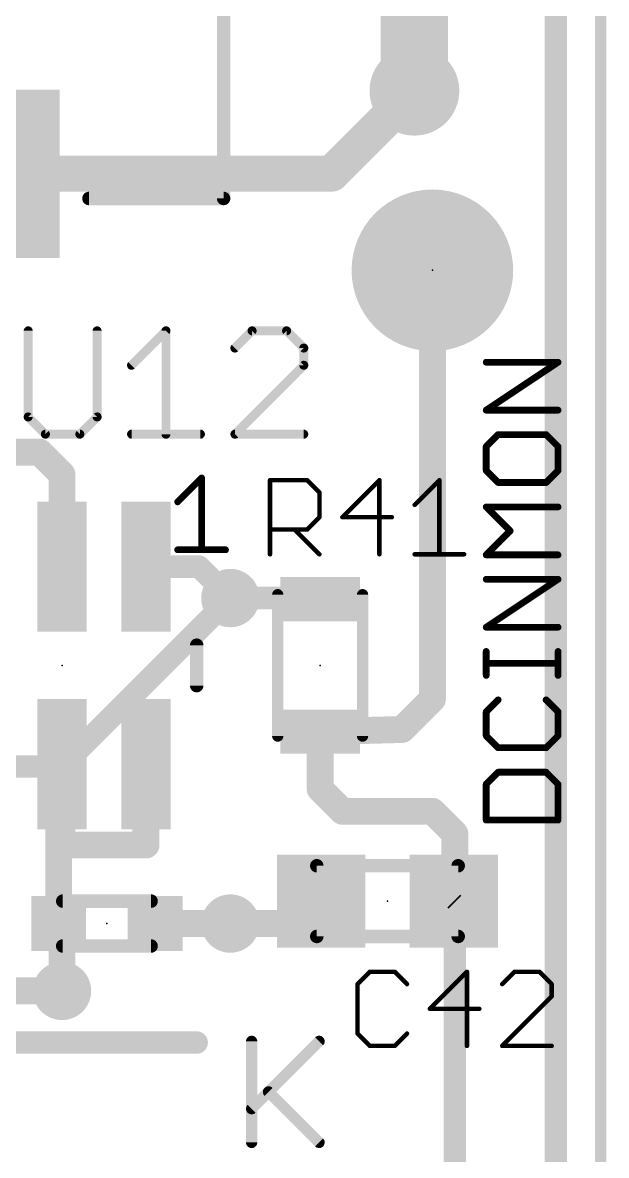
# Model space of a CAD drawing. Extents: x -19 to 124, y 0 to 88.
# Drawn here: x 95.06 to 101.66, y 58.97 to 71.79 of the extents above; entities that cross this region are included whole.
import ezdxf

# ---------------------------------------------------------------- set-up
doc = ezdxf.new("R2010")
doc.units = 0
for name, color, linetype in [('1', 12, 'CONTINUOUS'), ('16', 132, 'CONTINUOUS'), ('17', 110, 'CONTINUOUS'), ('18', 110, 'CONTINUOUS'), ('2', 110, 'CONTINUOUS'), ('20', 53, 'CONTINUOUS'), ('21', 253, 'CONTINUOUS'), ('23', 53, 'CONTINUOUS'), ('25', 253, 'CONTINUOUS')]:
    doc.layers.add(name, color=color, linetype=linetype)

# ---------------------------------------------------------------- blocks, each defined once
blk = doc.blocks.new('RECT')
blk.add_solid([(-0.5, -0.5), (0.5, -0.5), (-0.5, 0.5), (0.5, 0.5)])
blk = doc.blocks.new('ROUNDP')
at = {"const_width": 0.5}
blk.add_lwpolyline([(0, -0.25, 1), (0, 0.25, 1), (0, -0.25)], format="xyb", dxfattribs=at)
blk = doc.blocks.new('ROUNDV')
at = {"const_width": 0.5}
blk.add_lwpolyline([(0, -0.25, 1), (0, 0.25, 1), (0, -0.25)], format="xyb", dxfattribs=at)

msp = doc.modelspace()

# ---------------------------------------------------------------- linework, layer by layer
at = {"layer": '1'}
for points, const_width in [([(99.4918, 72.5092), (99.4918, 71.0184)], 0.762), ([(98.552, 70.0786), (99.4918, 71.0184)], 0.4064), ([(94.9452, 70.0786), (98.552, 70.0786)], 0.4064), ([(99.695, 64.135), (99.695, 68.9864)], 0.3048), ([(95.25, 66.929), (92.583, 66.929)], 0.3048), ([(95.504, 66.675), (95.25, 66.929)], 0.3048), ([(95.504, 65.6336), (95.504, 66.675)], 0.3048), ([(96.454, 65.6336), (97.0534, 65.6336)], 0.254), ([(97.0534, 65.6336), (97.409, 65.278)], 0.254), ([(97.409, 65.278), (98.388, 65.278)], 0.254), ([(98.388, 65.278), (98.425, 65.266)], 0.254), ([(99.351, 63.791), (99.695, 64.135)], 0.3048), ([(98.425, 63.766), (99.351, 63.791)], 0.3048), ([(98.425, 63.766), (98.425, 63.119)], 0.3048), ([(95.4659, 61.595), (95.4659, 63.3984)], 0.3048), ([(95.4659, 63.3984), (95.504, 63.3984)], 0.3048), ([(95.504, 62.484), (95.504, 63.3984)], 0.3048), ([(96.454, 63.3984), (96.454, 62.484)], 0.3048), ([(98.425, 63.119), (98.679, 62.865)], 0.3048), ([(98.679, 62.865), (99.695, 62.865)], 0.3048), ([(99.695, 62.865), (99.949, 62.611)], 0.3048), ([(99.949, 62.611), (99.949, 61.861)], 0.3048), ([(96.454, 62.484), (95.504, 62.484)], 0.3048), ([(98.183, 61.595), (98.437, 61.849)], 0.3048), ([(99.949, 61.861), (99.937, 61.849)], 0.3048), ([(99.949, 56.388), (99.949, 61.837)], 0.254), ([(99.949, 61.837), (99.937, 61.849)], 0.2032), ([(95.4659, 61.595), (95.504, 61.5569)], 0.3048), ([(95.504, 61.5569), (95.504, 60.833)], 0.3048), ([(96.5581, 61.595), (97.409, 61.595)], 0.3048), ([(97.409, 61.595), (98.183, 61.595)], 0.3048)]:
    msp.add_lwpolyline(points, dxfattribs=dict(at, const_width=const_width))
for points, const_width in [([(99.3013, 71.0184, 1), (99.6823, 71.0184)], 0.381), ([(99.5636, 70.9466, 1), (99.42, 71.0902)], 0.2032), ([(98.4802, 70.1504, 1), (98.6238, 70.0068)], 0.2032), ([(98.552, 69.977, 1), (98.552, 70.1802)], 0.2032), ([(99.7712, 68.9864, 1), (99.6188, 68.9864)], 0.1524), ([(95.3039, 66.9829, 1), (95.1961, 66.8751)], 0.1524), ([(95.25, 66.8528, 1), (95.25, 67.0052)], 0.1524), ([(95.5802, 66.675, 1), (95.4278, 66.675)], 0.1524), ([(95.4501, 66.6211, 1), (95.5579, 66.7289)], 0.1524), ([(96.454, 65.6971, 1), (96.454, 65.5701)], 0.127), ([(97.0983, 65.6785, 1), (97.0085, 65.5887)], 0.127), ([(97.0534, 65.5701, 1), (97.0534, 65.6971)], 0.127), ([(95.4278, 65.6336, 1), (95.5802, 65.6336)], 0.1524), ([(97.409, 65.3415, 1), (97.409, 65.2145)], 0.127), ([(97.3641, 65.2331, 1), (97.4539, 65.3229)], 0.127), ([(98.4076, 65.3384, 1), (98.3684, 65.2176)], 0.127), ([(98.388, 65.2145, 1), (98.388, 65.3415)], 0.127), ([(98.4054, 65.2056, 1), (98.4446, 65.3264)], 0.127), ([(99.6188, 64.135, 1), (99.7712, 64.135)], 0.1524), ([(99.7489, 64.0811, 1), (99.6411, 64.1889)], 0.1524), ([(98.4229, 63.8422, 1), (98.4271, 63.6898)], 0.1524), ([(98.5012, 63.766, 1), (98.3488, 63.766)], 0.1524), ([(99.2971, 63.8449, 1), (99.4049, 63.7371)], 0.1524), ([(99.3531, 63.7148, 1), (99.3489, 63.8672)], 0.1524), ([(95.5421, 63.3984, 1), (95.3897, 63.3984)], 0.1524), ([(95.4659, 63.4746, 1), (95.4659, 63.3222)], 0.1524), ([(95.5802, 63.3984, 1), (95.4278, 63.3984)], 0.1524), ([(95.504, 63.3222, 1), (95.504, 63.4746)], 0.1524), ([(96.5302, 63.3984, 1), (96.3778, 63.3984)], 0.1524), ([(98.4789, 63.1729, 1), (98.3711, 63.0651)], 0.1524), ([(98.3488, 63.119, 1), (98.5012, 63.119)], 0.1524), ([(98.679, 62.9412, 1), (98.679, 62.7888)], 0.1524), ([(98.6251, 62.8111, 1), (98.7329, 62.9189)], 0.1524), ([(99.7489, 62.9189, 1), (99.6411, 62.8111)], 0.1524), ([(99.695, 62.7888, 1), (99.695, 62.9412)], 0.1524), ([(100.0252, 62.611, 1), (99.8728, 62.611)], 0.1524), ([(99.8951, 62.5571, 1), (100.0029, 62.6649)], 0.1524), ([(95.504, 62.5602, 1), (95.504, 62.4078)], 0.1524), ([(95.4278, 62.484, 1), (95.5802, 62.484)], 0.1524), ([(96.3778, 62.484, 1), (96.5302, 62.484)], 0.1524), ([(96.454, 62.4078, 1), (96.454, 62.5602)], 0.1524), ([(98.4909, 61.7951, 1), (98.3831, 61.9029)], 0.1524), ([(99.8831, 61.9029, 1), (99.9909, 61.7951)], 0.1524), ([(99.8728, 61.861, 1), (100.0252, 61.861)], 0.1524), ([(100.0029, 61.8071, 1), (99.8951, 61.9149)], 0.1524), ([(100.0125, 61.837, 1), (99.8855, 61.837)], 0.127), ([(99.9729, 61.8849, 1), (99.9011, 61.8131)], 0.1016), ([(99.9131, 61.8011, 1), (99.9849, 61.8729)], 0.1016), ([(95.5198, 61.6489, 1), (95.412, 61.5411)], 0.1524), ([(95.3897, 61.595, 1), (95.5421, 61.595)], 0.1524), ([(95.5802, 61.5569, 1), (95.4278, 61.5569)], 0.1524), ([(95.4501, 61.503, 1), (95.5579, 61.6108)], 0.1524), ([(96.5581, 61.6712, 1), (96.5581, 61.5188)], 0.1524), ([(97.409, 61.6712, 1), (97.409, 61.5188)], 0.1524), ([(97.409, 61.5188, 1), (97.409, 61.6712)], 0.1524), ([(98.1291, 61.6489, 1), (98.2369, 61.5411)], 0.1524), ([(98.183, 61.5188, 1), (98.183, 61.6712)], 0.1524), ([(95.4278, 60.833, 1), (95.5802, 60.833)], 0.1524)]:
    msp.add_lwpolyline(points, format="xyb", dxfattribs=dict(at, const_width=const_width))
at = {"layer": '16'}
for points, const_width in [([(95.504, 63.373), (97.409, 65.278)], 0.254), ([(93.726, 63.373), (95.504, 63.373)], 0.254), ([(95.504, 60.833), (59.055, 60.833)], 0.3048)]:
    msp.add_lwpolyline(points, dxfattribs=dict(at, const_width=const_width))
for points, const_width in [([(97.4539, 65.2331, 1), (97.3641, 65.3229)], 0.127), ([(95.4591, 63.4179, 1), (95.5489, 63.3281)], 0.127), ([(95.504, 63.3095, 1), (95.504, 63.4365)], 0.127), ([(95.504, 60.7568, 1), (95.504, 60.9092)], 0.1524)]:
    msp.add_lwpolyline(points, format="xyb", dxfattribs=dict(at, const_width=const_width))
at = {"layer": '2', "const_width": 0.254}
msp.add_lwpolyline([(101.092, 32.258), (101.092, 82.042)], dxfattribs=at)
at = {"layer": '20', "const_width": 0.127}
msp.add_lwpolyline([(101.6, 82.55), (101.6, 31.75)], dxfattribs=at)
at = {"layer": '21'}
for points, const_width in [([(97.3328, 69.7992), (97.3328, 73.9394)], 0.1524), ([(95.8088, 69.7992), (97.3328, 69.7992)], 0.1524), ([(96.8121, 66.3664), (97.0833, 66.6376)], 0.0762), ([(97.0833, 66.6376), (97.0833, 65.8241)], 0.0762), ([(96.8121, 65.8241), (97.3544, 65.8241)], 0.0762), ([(97.945, 65.316), (97.945, 63.716)], 0.127), ([(98.905, 63.716), (98.905, 65.316)], 0.127), ([(97.028, 64.2874), (97.028, 64.7446)], 0.1524), ([(99.987, 62.249), (98.387, 62.249)], 0.1524), ([(98.387, 62.249), (98.387, 61.449)], 0.1524), ([(99.987, 61.449), (99.987, 62.249)], 0.1524), ([(96.512, 61.849), (95.512, 61.849)], 0.1524), ([(98.387, 61.449), (99.987, 61.449)], 0.1524), ([(95.512, 61.341), (96.512, 61.341)], 0.1524), ([(97.028, 60.2488), (89.916, 60.2488)], 0.254), ([(97.6498, 60.2625), (97.6498, 59.1185)], 0.127), ([(97.6498, 59.4998), (98.4125, 60.2625)], 0.127), ([(97.8405, 59.6905), (98.4125, 59.1185)], 0.127)]:
    msp.add_lwpolyline(points, dxfattribs=dict(at, const_width=const_width))
for points, const_width in [([(95.8088, 69.8373, 1), (95.8088, 69.7611)], 0.0762), ([(97.3328, 69.7611, 1), (97.3328, 69.8373)], 0.0762), ([(97.2947, 69.7992, 1), (97.3709, 69.7992)], 0.0762), ([(97.1023, 66.6376, 1), (97.0642, 66.6376)], 0.0381), ([(97.0967, 66.6241, 1), (97.0698, 66.6511)], 0.0381), ([(96.7986, 66.3799, 1), (96.8256, 66.353)], 0.0381), ([(96.8121, 65.8431, 1), (96.8121, 65.8051)], 0.0381), ([(97.0642, 65.8241, 1), (97.1023, 65.8241)], 0.0381), ([(97.3544, 65.8051, 1), (97.3544, 65.8431)], 0.0381), ([(97.9768, 65.316, 1), (97.9133, 65.316)], 0.0635), ([(98.9368, 65.316, 1), (98.8732, 65.316)], 0.0635), ([(97.0661, 64.7446, 1), (96.9899, 64.7446)], 0.0762), ([(96.9899, 64.2874, 1), (97.0661, 64.2874)], 0.0762), ([(97.9133, 63.716, 1), (97.9768, 63.716)], 0.0635), ([(98.8732, 63.716, 1), (98.9368, 63.716)], 0.0635), ([(98.387, 62.2871, 1), (98.387, 62.2109)], 0.0762), ([(98.4251, 62.249, 1), (98.3489, 62.249)], 0.0762), ([(100.0251, 62.249, 1), (99.9489, 62.249)], 0.0762), ([(99.987, 62.2109, 1), (99.987, 62.2871)], 0.0762), ([(95.512, 61.8871, 1), (95.512, 61.8109)], 0.0762), ([(96.512, 61.8109, 1), (96.512, 61.8871)], 0.0762), ([(98.387, 61.4871, 1), (98.387, 61.4109)], 0.0762), ([(99.987, 61.4109, 1), (99.987, 61.4871)], 0.0762), ([(95.512, 61.3791, 1), (95.512, 61.3029)], 0.0762), ([(96.512, 61.3029, 1), (96.512, 61.3791)], 0.0762), ([(98.3489, 61.449, 1), (98.4251, 61.449)], 0.0762), ([(99.9489, 61.449, 1), (100.0251, 61.449)], 0.0762), ([(97.028, 60.1853, 1), (97.028, 60.3123)], 0.127), ([(97.6816, 60.2625, 1), (97.6181, 60.2625)], 0.0635), ([(98.4349, 60.24, 1), (98.39, 60.2849)], 0.0635), ([(97.8629, 59.7129, 1), (97.818, 59.668)], 0.0635), ([(97.6274, 59.5223, 1), (97.6723, 59.4774)], 0.0635), ([(97.6181, 59.1185, 1), (97.6816, 59.1185)], 0.0635), ([(98.39, 59.096, 1), (98.4349, 59.141)], 0.0635)]:
    msp.add_lwpolyline(points, format="xyb", dxfattribs=dict(at, const_width=const_width))
at = {"layer": '23'}
for p in [(99.695, 68.9864), (95.504, 64.516), (98.425, 64.516), (99.187, 61.849), (96.012, 61.595)]:
    msp.add_point(p, dxfattribs=at)
at = {"layer": '25'}
for points, const_width in [([(95.1215, 68.3016), (95.1215, 67.3271)], 0.1016), ([(95.9011, 67.3271), (95.9011, 68.3016)], 0.1016), ([(96.2909, 67.9118), (96.6807, 68.3016)], 0.1016), ([(96.6807, 68.3016), (96.6807, 67.1322)], 0.1016), ([(97.6552, 68.3016), (97.4603, 68.1067)], 0.1016), ([(98.045, 68.3016), (97.6552, 68.3016)], 0.1016), ([(98.2399, 68.1067), (98.045, 68.3016)], 0.1016), ([(98.2399, 67.9118), (98.2399, 68.1067)], 0.1016), ([(97.4603, 67.1322), (98.2399, 67.9118)], 0.1016), ([(100.3039, 67.4039), (101.1174, 67.9462)], 0.0762), ([(101.1174, 67.9462), (100.3039, 67.9462)], 0.0762), ([(101.1174, 67.4039), (100.3039, 67.4039)], 0.0762), ([(95.1215, 67.3271), (95.3164, 67.1322)], 0.1016), ([(95.7062, 67.1322), (95.9011, 67.3271)], 0.1016), ([(95.3164, 67.1322), (95.7062, 67.1322)], 0.1016), ([(96.2909, 67.1322), (97.0705, 67.1322)], 0.1016), ([(98.2399, 67.1322), (97.4603, 67.1322)], 0.1016), ([(100.4395, 67.1277), (100.3039, 66.9921)], 0.0762), ([(100.9818, 67.1277), (100.4395, 67.1277)], 0.0762), ([(101.1174, 66.9921), (100.9818, 67.1277)], 0.0762), ([(100.3039, 66.9921), (100.3039, 66.7209)], 0.0762), ([(101.1174, 66.7209), (101.1174, 66.9921)], 0.0762), ([(100.3039, 66.7209), (100.4395, 66.5853)], 0.0762), ([(100.9818, 66.5853), (101.1174, 66.7209)], 0.0762), ([(97.8575, 65.7733), (97.8575, 66.6122)], 0.0508), ([(97.8575, 66.6122), (98.277, 66.6122)], 0.0508), ([(98.277, 66.6122), (98.4168, 66.4724)], 0.0508), ([(99.0956, 66.6122), (98.6761, 66.1928)], 0.0508), ([(99.0956, 65.7733), (99.0956, 66.6122)], 0.0508), ([(99.4947, 66.3326), (99.7743, 66.6122)], 0.0508), ([(99.7743, 66.6122), (99.7743, 65.7733)], 0.0508), ([(100.4395, 66.5853), (100.9818, 66.5853)], 0.0762), ([(98.4168, 66.4724), (98.4168, 66.1928)], 0.0508), ([(100.5751, 66.0379), (100.3039, 66.3091)], 0.0762), ([(100.3039, 66.3091), (101.1174, 66.3091)], 0.0762), ([(98.4168, 66.1928), (98.277, 66.0529)], 0.0508), ([(98.6761, 66.1928), (99.2354, 66.1928)], 0.0508), ([(98.277, 66.0529), (97.8575, 66.0529)], 0.0508), ([(98.1372, 66.0529), (98.4168, 65.7733)], 0.0508), ([(100.3039, 65.7668), (100.5751, 66.0379)], 0.0762), ([(99.4947, 65.7733), (100.054, 65.7733)], 0.0508), ([(101.1174, 65.7668), (100.3039, 65.7668)], 0.0762), ([(100.3039, 64.9482), (101.1174, 65.4905)], 0.0762), ([(101.1174, 65.4905), (100.3039, 65.4905)], 0.0762), ([(101.1174, 64.9482), (100.3039, 64.9482)], 0.0762), ([(100.3039, 64.4025), (100.3039, 64.6736)], 0.0762), ([(101.1174, 64.4025), (101.1174, 64.6736)], 0.0762), ([(101.1174, 64.538), (100.3039, 64.538)], 0.0762), ([(100.4395, 64.1262), (100.3039, 63.9906)], 0.0762), ([(101.1174, 63.9906), (100.9818, 64.1262)], 0.0762), ([(100.3039, 63.9906), (100.3039, 63.7195)], 0.0762), ([(101.1174, 63.7195), (101.1174, 63.9906)], 0.0762), ([(100.3039, 63.7195), (100.4395, 63.5839)], 0.0762), ([(100.9818, 63.5839), (101.1174, 63.7195)], 0.0762), ([(100.4395, 63.5839), (100.9818, 63.5839)], 0.0762), ([(100.4395, 63.3076), (100.3039, 63.172)], 0.0762), ([(100.9818, 63.3076), (100.4395, 63.3076)], 0.0762), ([(101.1174, 63.172), (100.9818, 63.3076)], 0.0762), ([(100.3039, 63.172), (100.3039, 62.7653)], 0.0762), ([(101.1174, 62.7653), (101.1174, 63.172)], 0.0762), ([(100.3039, 62.7653), (101.1174, 62.7653)], 0.0762), ([(98.9879, 61.0496), (98.8481, 60.9098)], 0.0508), ([(99.2676, 61.0496), (98.9879, 61.0496)], 0.0508), ([(99.4074, 60.9098), (99.2676, 61.0496)], 0.0508), ([(100.0862, 61.0496), (99.6667, 60.6302)], 0.0508), ([(100.0862, 60.2107), (100.0862, 61.0496)], 0.0508), ([(100.6251, 61.0496), (100.4853, 60.9098)], 0.0508), ([(100.9047, 61.0496), (100.6251, 61.0496)], 0.0508), ([(101.0446, 60.9098), (100.9047, 61.0496)], 0.0508), ([(98.8481, 60.9098), (98.8481, 60.3505)], 0.0508), ([(101.0446, 60.77), (101.0446, 60.9098)], 0.0508), ([(100.4853, 60.2107), (101.0446, 60.77)], 0.0508), ([(99.6667, 60.6302), (100.226, 60.6302)], 0.0508), ([(98.8481, 60.3505), (98.9879, 60.2107)], 0.0508), ([(99.2676, 60.2107), (99.4074, 60.3505)], 0.0508), ([(98.9879, 60.2107), (99.2676, 60.2107)], 0.0508), ([(101.0446, 60.2107), (100.4853, 60.2107)], 0.0508)]:
    msp.add_lwpolyline(points, dxfattribs=dict(at, const_width=const_width))
for points, const_width in [([(95.1469, 68.3016, 1), (95.0961, 68.3016)], 0.0508), ([(95.9265, 68.3016, 1), (95.8757, 68.3016)], 0.0508), ([(96.7061, 68.3016, 1), (96.6553, 68.3016)], 0.0508), ([(96.6987, 68.2836, 1), (96.6627, 68.3196)], 0.0508), ([(97.6552, 68.327, 1), (97.6552, 68.2762)], 0.0508), ([(97.6732, 68.2836, 1), (97.6372, 68.3196)], 0.0508), ([(98.063, 68.3196, 1), (98.027, 68.2836)], 0.0508), ([(98.045, 68.2762, 1), (98.045, 68.327)], 0.0508), ([(97.4423, 68.1247, 1), (97.4783, 68.0887)], 0.0508), ([(98.2653, 68.1067, 1), (98.2145, 68.1067)], 0.0508), ([(98.2219, 68.0887, 1), (98.2579, 68.1247)], 0.0508), ([(96.2729, 67.9298, 1), (96.3089, 67.8938)], 0.0508), ([(98.2145, 67.9118, 1), (98.2653, 67.9118)], 0.0508), ([(98.2579, 67.8938, 1), (98.2219, 67.9298)], 0.0508), ([(100.3039, 67.9653, 1), (100.3039, 67.9272)], 0.0381), ([(101.128, 67.9304, 1), (101.1068, 67.9621)], 0.0381), ([(101.1174, 67.9272, 1), (101.1174, 67.9653)], 0.0381), ([(100.3039, 67.423, 1), (100.3039, 67.3849)], 0.0381), ([(100.2933, 67.4198, 1), (100.3145, 67.3881)], 0.0381), ([(101.1174, 67.3849, 1), (101.1174, 67.423)], 0.0381), ([(95.1395, 67.3451, 1), (95.1035, 67.3091)], 0.0508), ([(95.0961, 67.3271, 1), (95.1469, 67.3271)], 0.0508), ([(95.8757, 67.3271, 1), (95.9265, 67.3271)], 0.0508), ([(95.9191, 67.3091, 1), (95.8831, 67.3451)], 0.0508), ([(95.3164, 67.1576, 1), (95.3164, 67.1068)], 0.0508), ([(95.2984, 67.1142, 1), (95.3344, 67.1502)], 0.0508), ([(95.6882, 67.1502, 1), (95.7242, 67.1142)], 0.0508), ([(95.7062, 67.1068, 1), (95.7062, 67.1576)], 0.0508), ([(96.2909, 67.1576, 1), (96.2909, 67.1068)], 0.0508), ([(96.6553, 67.1322, 1), (96.7061, 67.1322)], 0.0508), ([(97.0705, 67.1068, 1), (97.0705, 67.1576)], 0.0508), ([(97.4423, 67.1502, 1), (97.4783, 67.1142)], 0.0508), ([(97.4603, 67.1576, 1), (97.4603, 67.1068)], 0.0508), ([(98.2399, 67.1068, 1), (98.2399, 67.1576)], 0.0508), ([(100.4395, 67.1467, 1), (100.4395, 67.1086)], 0.0381), ([(100.453, 67.1142, 1), (100.426, 67.1411)], 0.0381), ([(100.9953, 67.1411, 1), (100.9683, 67.1142)], 0.0381), ([(100.9818, 67.1086, 1), (100.9818, 67.1467)], 0.0381), ([(100.323, 66.9921, 1), (100.2849, 66.9921)], 0.0381), ([(101.1364, 66.9921, 1), (101.0984, 66.9921)], 0.0381), ([(100.2904, 67.0055, 1), (100.3174, 66.9786)], 0.0381), ([(101.1039, 66.9786, 1), (101.1309, 67.0055)], 0.0381), ([(100.3174, 66.7344, 1), (100.2904, 66.7074)], 0.0381), ([(100.2849, 66.7209, 1), (100.323, 66.7209)], 0.0381), ([(101.0984, 66.7209, 1), (101.1364, 66.7209)], 0.0381), ([(101.1309, 66.7074, 1), (101.1039, 66.7344)], 0.0381), ([(97.8702, 66.6122, 1), (97.8448, 66.6122)], 0.0254), ([(97.8575, 66.6249, 1), (97.8575, 66.5995)], 0.0254), ([(98.286, 66.6212, 1), (98.268, 66.6032)], 0.0254), ([(98.277, 66.5995, 1), (98.277, 66.6249)], 0.0254), ([(99.1083, 66.6122, 1), (99.0829, 66.6122)], 0.0254), ([(99.1045, 66.6032, 1), (99.0866, 66.6212)], 0.0254), ([(99.787, 66.6122, 1), (99.7616, 66.6122)], 0.0254), ([(99.7833, 66.6032, 1), (99.7653, 66.6212)], 0.0254), ([(100.4395, 66.6044, 1), (100.4395, 66.5663)], 0.0381), ([(100.426, 66.5719, 1), (100.453, 66.5988)], 0.0381), ([(100.9683, 66.5988, 1), (100.9953, 66.5719)], 0.0381), ([(100.9818, 66.5663, 1), (100.9818, 66.6044)], 0.0381), ([(98.4295, 66.4724, 1), (98.4041, 66.4724)], 0.0254), ([(98.4078, 66.4634, 1), (98.4258, 66.4814)], 0.0254), ([(99.4857, 66.3416, 1), (99.5037, 66.3236)], 0.0254), ([(100.3174, 66.3226, 1), (100.2904, 66.2956)], 0.0381), ([(100.3039, 66.3281, 1), (100.3039, 66.29)], 0.0381), ([(101.1174, 66.29, 1), (101.1174, 66.3281)], 0.0381), ([(98.4041, 66.1928, 1), (98.4295, 66.1928)], 0.0254), ([(98.4258, 66.1838, 1), (98.4078, 66.2017)], 0.0254), ([(98.6761, 66.2055, 1), (98.6761, 66.1801)], 0.0254), ([(98.6671, 66.2017, 1), (98.6851, 66.1838)], 0.0254), ([(99.2354, 66.1801, 1), (99.2354, 66.2055)], 0.0254), ([(97.8575, 66.0656, 1), (97.8575, 66.0402)], 0.0254), ([(98.1461, 66.0619, 1), (98.1282, 66.044)], 0.0254), ([(98.268, 66.0619, 1), (98.286, 66.044)], 0.0254), ([(98.277, 66.0402, 1), (98.277, 66.0656)], 0.0254), ([(100.5885, 66.0244, 1), (100.5616, 66.0514)], 0.0381), ([(100.5616, 66.0244, 1), (100.5885, 66.0514)], 0.0381), ([(97.8448, 65.7733, 1), (97.8702, 65.7733)], 0.0254), ([(98.4078, 65.7643, 1), (98.4258, 65.7823)], 0.0254), ([(99.0829, 65.7733, 1), (99.1083, 65.7733)], 0.0254), ([(99.4947, 65.786, 1), (99.4947, 65.7606)], 0.0254), ([(99.7616, 65.7733, 1), (99.787, 65.7733)], 0.0254), ([(100.054, 65.7606, 1), (100.054, 65.786)], 0.0254), ([(100.3039, 65.7858, 1), (100.3039, 65.7477)], 0.0381), ([(100.2904, 65.7802, 1), (100.3174, 65.7533)], 0.0381), ([(101.1174, 65.7477, 1), (101.1174, 65.7858)], 0.0381), ([(100.3039, 65.5096, 1), (100.3039, 65.4715)], 0.0381), ([(101.128, 65.4747, 1), (101.1068, 65.5064)], 0.0381), ([(101.1174, 65.4715, 1), (101.1174, 65.5096)], 0.0381), ([(100.3039, 64.9672, 1), (100.3039, 64.9291)], 0.0381), ([(100.2933, 64.964, 1), (100.3145, 64.9323)], 0.0381), ([(101.1174, 64.9291, 1), (101.1174, 64.9672)], 0.0381), ([(100.323, 64.6736, 1), (100.2849, 64.6736)], 0.0381), ([(101.1364, 64.6736, 1), (101.0984, 64.6736)], 0.0381), ([(100.3039, 64.5571, 1), (100.3039, 64.519)], 0.0381), ([(101.1174, 64.519, 1), (101.1174, 64.5571)], 0.0381), ([(100.2849, 64.4025, 1), (100.323, 64.4025)], 0.0381), ([(101.0984, 64.4025, 1), (101.1364, 64.4025)], 0.0381), ([(100.453, 64.1127, 1), (100.426, 64.1397)], 0.0381), ([(100.9953, 64.1397, 1), (100.9683, 64.1127)], 0.0381), ([(100.2904, 64.0041, 1), (100.3174, 63.9772)], 0.0381), ([(100.323, 63.9906, 1), (100.2849, 63.9906)], 0.0381), ([(101.1364, 63.9906, 1), (101.0984, 63.9906)], 0.0381), ([(101.1039, 63.9772, 1), (101.1309, 64.0041)], 0.0381), ([(100.3174, 63.7329, 1), (100.2904, 63.706)], 0.0381), ([(100.2849, 63.7195, 1), (100.323, 63.7195)], 0.0381), ([(101.0984, 63.7195, 1), (101.1364, 63.7195)], 0.0381), ([(101.1309, 63.706, 1), (101.1039, 63.7329)], 0.0381), ([(100.4395, 63.6029, 1), (100.4395, 63.5648)], 0.0381), ([(100.426, 63.5704, 1), (100.453, 63.5973)], 0.0381), ([(100.9683, 63.5973, 1), (100.9953, 63.5704)], 0.0381), ([(100.9818, 63.5648, 1), (100.9818, 63.6029)], 0.0381), ([(100.4395, 63.3267, 1), (100.4395, 63.2886)], 0.0381), ([(100.453, 63.2942, 1), (100.426, 63.3211)], 0.0381), ([(100.9953, 63.3211, 1), (100.9683, 63.2942)], 0.0381), ([(100.9818, 63.2886, 1), (100.9818, 63.3267)], 0.0381), ([(100.2904, 63.1855, 1), (100.3174, 63.1586)], 0.0381), ([(100.323, 63.172, 1), (100.2849, 63.172)], 0.0381), ([(101.1364, 63.172, 1), (101.0984, 63.172)], 0.0381), ([(101.1039, 63.1586, 1), (101.1309, 63.1855)], 0.0381), ([(100.3039, 62.7844, 1), (100.3039, 62.7463)], 0.0381), ([(101.1174, 62.7463, 1), (101.1174, 62.7844)], 0.0381), ([(100.2849, 62.7653, 1), (100.323, 62.7653)], 0.0381), ([(101.0984, 62.7653, 1), (101.1364, 62.7653)], 0.0381), ([(98.9879, 61.0623, 1), (98.9879, 61.0369)], 0.0254), ([(98.9969, 61.0406, 1), (98.979, 61.0586)], 0.0254), ([(99.2766, 61.0586, 1), (99.2586, 61.0406)], 0.0254), ([(99.2676, 61.0369, 1), (99.2676, 61.0623)], 0.0254), ([(100.0989, 61.0496, 1), (100.0735, 61.0496)], 0.0254), ([(100.0951, 61.0406, 1), (100.0772, 61.0586)], 0.0254), ([(100.6251, 61.0623, 1), (100.6251, 61.0369)], 0.0254), ([(100.6341, 61.0406, 1), (100.6161, 61.0586)], 0.0254), ([(100.9137, 61.0586, 1), (100.8958, 61.0406)], 0.0254), ([(100.9047, 61.0369, 1), (100.9047, 61.0623)], 0.0254), ([(98.8608, 60.9098, 1), (98.8354, 60.9098)], 0.0254), ([(98.8392, 60.9188, 1), (98.8571, 60.9008)], 0.0254), ([(99.3984, 60.9008, 1), (99.4164, 60.9188)], 0.0254), ([(100.4763, 60.9188, 1), (100.4943, 60.9008)], 0.0254), ([(101.0573, 60.9098, 1), (101.0319, 60.9098)], 0.0254), ([(101.0356, 60.9008, 1), (101.0535, 60.9188)], 0.0254), ([(101.0319, 60.77, 1), (101.0573, 60.77)], 0.0254), ([(101.0535, 60.761, 1), (101.0356, 60.779)], 0.0254), ([(99.6667, 60.6429, 1), (99.6667, 60.6175)], 0.0254), ([(99.6577, 60.6391, 1), (99.6757, 60.6212)], 0.0254), ([(100.226, 60.6175, 1), (100.226, 60.6429)], 0.0254), ([(98.8571, 60.3595, 1), (98.8392, 60.3415)], 0.0254), ([(99.4164, 60.3415, 1), (99.3984, 60.3595)], 0.0254), ([(98.8354, 60.3505, 1), (98.8608, 60.3505)], 0.0254), ([(98.9879, 60.2234, 1), (98.9879, 60.198)], 0.0254), ([(99.2676, 60.198, 1), (99.2676, 60.2234)], 0.0254), ([(100.4853, 60.2234, 1), (100.4853, 60.198)], 0.0254), ([(101.0446, 60.198, 1), (101.0446, 60.2234)], 0.0254), ([(98.979, 60.2017, 1), (98.9969, 60.2197)], 0.0254), ([(99.2586, 60.2197, 1), (99.2766, 60.2017)], 0.0254), ([(100.0735, 60.2107, 1), (100.0989, 60.2107)], 0.0254), ([(100.4763, 60.2197, 1), (100.4943, 60.2017)], 0.0254)]:
    msp.add_lwpolyline(points, format="xyb", dxfattribs=dict(at, const_width=const_width))

# ---------------------------------------------------------------- block references
at = {"layer": '1', "rotation": 270}
for p, xscale, yscale in [((94.9452, 70.0786), 1.905, 1.0668), ((95.504, 65.6336), 1.4732, 0.5588), ((96.454, 65.6336), 1.4732, 0.5588), ((98.425, 65.266), 0.5, 0.9), ((95.504, 63.3984), 1.4732, 0.5588), ((96.454, 63.3984), 1.4732, 0.5588), ((98.425, 63.766), 0.5, 0.9)]:
    msp.add_blockref('RECT', p, dxfattribs=dict(at, xscale=xscale, yscale=yscale))
at = {"layer": '1', "yscale": 1.05, "rotation": 180}
for p in [(98.437, 61.849), (99.937, 61.849)]:
    msp.add_blockref('RECT', p, dxfattribs=at)
at = {"layer": '1', "xscale": 0.62, "yscale": 0.62}
for p in [(95.4659, 61.595), (96.5581, 61.595)]:
    msp.add_blockref('RECT', p, dxfattribs=at)
at = {"layer": '17', "xscale": 1.8288, "yscale": 1.8288}
msp.add_blockref('ROUNDP', (99.695, 68.9864), dxfattribs=at)
msp.add_blockref('ROUNDP', (99.695, 68.9864), dxfattribs=at)
msp.add_blockref('ROUNDP', (99.695, 68.9864), dxfattribs=at)
msp.add_blockref('ROUNDP', (99.695, 68.9864), dxfattribs=at)
at = {"layer": '18'}
for p, xscale, yscale in [((99.4918, 71.0184), 1.016, 1.016), ((99.4918, 71.0184), 1.016, 1.016), ((97.409, 65.278), 0.6604, 0.6604), ((97.409, 65.278), 0.6604, 0.6604), ((97.409, 61.595), 0.6604, 0.6604), ((97.409, 61.595), 0.6604, 0.6604), ((95.504, 60.833), 0.6604, 0.6604), ((95.504, 60.833), 0.6604, 0.6604)]:
    msp.add_blockref('ROUNDV', p, dxfattribs=dict(at, xscale=xscale, yscale=yscale))

doc.saveas('drawing.dxf')
